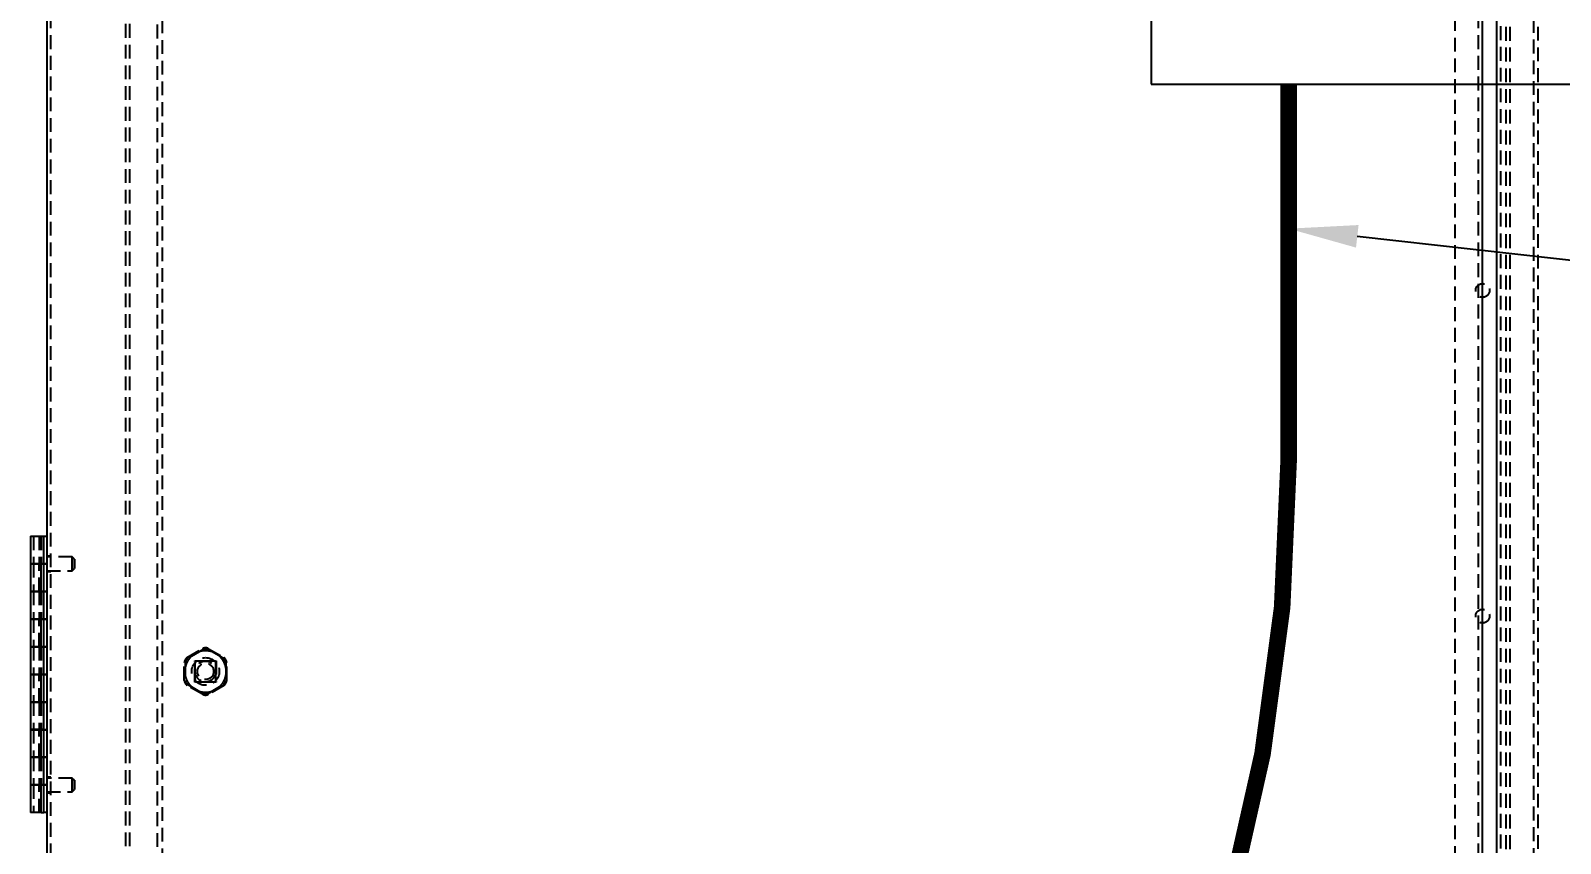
# Model space of a CAD drawing. Header units: feet. Extents: x -208 to 2089, y -974 to 342.
# Drawn here: x 1052.01 to 1079.71, y 120.08 to 134.79 of the extents above; entities that cross this region are included whole.
import ezdxf
from ezdxf import colors
from ezdxf.entities.mleader import LeaderData, LeaderLine
from ezdxf.math import Vec2, Vec3

# ---------------------------------------------------------------- set-up
doc = ezdxf.new("R2010")
doc.units = ezdxf.units.FT
doc.header["$MEASUREMENT"] = 0
doc.linetypes.add('HIDDEN', pattern=[0.375, 0.25, -0.125])
for name, color, linetype in [('E-CABL-FO', 120, 'FIBER_OPTIC'), ('E-EQPM-CAB', 5, 'Continuous'), ('E-EQPM-ENCL', 8, 'Continuous'), ('G-ANNO-TEXT', 1, 'Continuous')]:
    doc.layers.add(name, color=color, linetype=linetype)
doc.styles.add('NEI-A', font='arial.ttf', dxfattribs={"height": 0.1})
doc.linetypes.add('FIBER_OPTIC', pattern='A,0.2,-0.05,0,-0.05,0.2,-0.15,["FO",Standard,S=0.1,R=0,X=-0.04,Y=-0.05],-0.25,0.2,-0.05,0,-0.05', length=1.2)

msp = doc.modelspace()

# ---------------------------------------------------------------- linework, layer by layer
at = {"layer": 'E-CABL-FO', "linetype": 'Continuous', "const_width": 0.3, "flags": 128}
msp.add_lwpolyline([(1074.79044, 133.81665), (1074.79044, 127.02501, -0.13387688), (1070.61842, 111.72272, 0.16576368), (1066.35303, 98.22906), (1066.35303, 65.22906)], format="xyb", dxfattribs=at)
at = {"layer": 'E-EQPM-CAB'}
msp.add_lwpolyline([(1072.30141, 133.81665), (1084.30141, 133.81665), (1084.30141, 145.81665), (1072.30141, 145.81665)], close=True, dxfattribs=at)
at = {"layer": 'E-EQPM-ENCL', "linetype": 'HIDDEN'}
for p, q in [((1077.80141, 154.15706), (1077.80141, 94.22906)), ((1052.37342, 95.82906), (1052.37342, 150.50665)), ((1053.72941, 149.15706), (1053.72941, 97.15706)), ((1053.80141, 149.15706), (1053.80141, 97.15706)), ((1078.22942, 95.82906), (1078.22942, 149.10705)), ((1078.62338, 149.11606), (1078.62338, 95.99906)), ((1079.22942, 95.74906), (1079.22942, 149.10706)), ((1079.30142, 149.10706), (1079.30142, 95.74906)), ((1054.30141, 147.64506), (1054.30141, 98.74106)), ((1054.39841, 98.74106), (1054.39841, 147.64506)), ((1078.72941, 98.97906), (1078.72941, 147.40706)), ((1078.80141, 98.97906), (1078.80141, 147.40706)), ((1052.0639, 125.64005), (1052.06391, 125.14057)), ((1052.16629, 125.64005), (1052.16629, 125.14057)), ((1052.20253, 125.64005), (1052.20253, 125.14057)), ((1052.24642, 125.64006), (1052.30141, 125.64006)), ((1052.37341, 125.28055), (1052.3014, 125.28055)), ((1052.76141, 125.26505), (1052.3014, 125.26505)), ((1052.37341, 125.28107), (1052.30142, 125.28107)), ((1052.76141, 125.26557), (1052.30142, 125.26557)), ((1052.80142, 125.22556), (1052.76141, 125.26557)), ((1052.76141, 125.01505), (1052.76141, 125.26505)), ((1052.8014, 125.22506), (1052.80116, 125.2253)), ((1052.80141, 125.22556), (1052.80142, 125.14056)), ((1052.0639, 125.14057), (1052.0639, 124.64057)), ((1052.1663, 124.64057), (1052.1663, 125.14057)), ((1052.20253, 125.14057), (1052.20253, 125.14056)), ((1052.23809, 125.14006), (1052.30141, 125.14006)), ((1052.24641, 125.14056), (1052.24641, 125.14056)), ((1052.30141, 125.14056), (1052.24641, 125.14056)), ((1052.3014, 125.01505), (1052.76141, 125.01505)), ((1052.3014, 124.99955), (1052.37341, 124.99955)), ((1052.30142, 125.01557), (1052.76141, 125.01557)), ((1052.30142, 125.00007), (1052.37341, 125.00007)), ((1052.76141, 125.01557), (1052.80142, 125.05556)), ((1052.76141, 125.01505), (1052.76166, 125.01531)), ((1052.80142, 125.14056), (1052.80141, 125.05556)), ((1052.80141, 125.05556), (1052.80141, 125.05506)), ((1052.0639, 124.64005), (1052.06391, 124.14057)), ((1052.16629, 124.64005), (1052.16629, 124.14057)), ((1052.20253, 124.64056), (1052.20253, 124.64057)), ((1052.20253, 124.64005), (1052.20253, 124.14057)), ((1052.24641, 124.64056), (1052.24641, 124.64056)), ((1052.24641, 124.64056), (1052.30141, 124.64056)), ((1052.30141, 124.64006), (1052.24642, 124.64006)), ((1052.0639, 124.14057), (1052.0639, 123.64056)), ((1052.1663, 123.64056), (1052.1663, 124.14057)), ((1052.20253, 124.14057), (1052.20253, 124.14056)), ((1052.23809, 124.14006), (1052.30141, 124.14006)), ((1052.24641, 124.14056), (1052.24641, 124.14056)), ((1052.30141, 124.14056), (1052.24641, 124.14056)), ((1052.0639, 123.64005), (1052.06391, 123.14056)), ((1052.16629, 123.64005), (1052.16629, 123.14056)), ((1052.20253, 123.64056), (1052.20253, 123.64056)), ((1052.20253, 123.64005), (1052.20253, 123.14056)), ((1052.24641, 123.64056), (1052.24641, 123.64056)), ((1052.24641, 123.64056), (1052.30141, 123.64056)), ((1052.30141, 123.64006), (1052.24642, 123.64005)), ((1054.84569, 123.44542), (1055.1232, 123.60564)), ((1055.13141, 123.59143), (1054.8539, 123.43122)), ((1055.49891, 123.43122), (1055.2214, 123.59143)), ((1055.22961, 123.60564), (1055.50711, 123.44542)), ((1054.79249, 123.03284), (1054.79249, 123.35328)), ((1054.80891, 123.35328), (1054.80891, 123.03284)), ((1054.98091, 123.38856), (1055.37191, 123.38856)), ((1054.98091, 122.99756), (1054.98091, 123.38856)), ((1054.98891, 123.19306), (1054.98891, 123.34056)), ((1055.17641, 123.38056), (1055.02891, 123.38056)), ((1055.32391, 123.38056), (1055.17641, 123.38056)), ((1055.36391, 123.19306), (1055.36391, 123.34056)), ((1055.37191, 123.38856), (1055.37191, 122.99756)), ((1055.5439, 123.35328), (1055.5439, 123.03284)), ((1055.56032, 123.03284), (1055.56032, 123.35328)), ((1052.0639, 123.14056), (1052.0639, 122.64056)), ((1052.1663, 122.64056), (1052.1663, 123.14056)), ((1052.20253, 123.14056), (1052.20253, 123.14056)), ((1052.23809, 123.14006), (1052.30141, 123.14006)), ((1052.24641, 123.14056), (1052.24641, 123.14056)), ((1052.30141, 123.14056), (1052.24641, 123.14056)), ((1055.37191, 122.99756), (1054.98091, 122.99756)), ((1054.98891, 123.04556), (1054.98891, 123.19306)), ((1055.02891, 123.00556), (1055.17641, 123.00556)), ((1055.17641, 123.00556), (1055.32391, 123.00556)), ((1055.36391, 123.04556), (1055.36391, 123.19306)), ((1055.1232, 122.78047), (1054.84569, 122.94069)), ((1054.8539, 122.95491), (1055.13141, 122.79469)), ((1055.2214, 122.79469), (1055.49891, 122.95491)), ((1055.50711, 122.94069), (1055.22961, 122.78047)), ((1052.0639, 122.64007), (1052.06391, 122.14056)), ((1052.16629, 122.64007), (1052.16629, 122.14056)), ((1052.20253, 122.64056), (1052.20253, 122.64056)), ((1052.20253, 122.64007), (1052.20253, 122.14056)), ((1052.24641, 122.64056), (1052.24641, 122.64056)), ((1052.24641, 122.64056), (1052.30141, 122.64056)), ((1052.30141, 122.64006), (1052.24642, 122.64007)), ((1052.0639, 122.14056), (1052.0639, 121.64056)), ((1052.1663, 121.64056), (1052.1663, 122.14056)), ((1052.20253, 122.14056), (1052.20253, 122.14056)), ((1052.23809, 122.14006), (1052.30141, 122.14006)), ((1052.24641, 122.14056), (1052.24641, 122.14056)), ((1052.24641, 122.14056), (1052.30141, 122.14056)), ((1052.0639, 121.64007), (1052.06391, 121.14056)), ((1052.16629, 121.64007), (1052.16629, 121.14056)), ((1052.20253, 121.64056), (1052.20253, 121.64056)), ((1052.20253, 121.64007), (1052.20253, 121.14056)), ((1052.24641, 121.64056), (1052.24641, 121.64056)), ((1052.24641, 121.64056), (1052.30141, 121.64056)), ((1052.30141, 121.64006), (1052.24642, 121.64007)), ((1052.0639, 121.14056), (1052.0639, 120.64056)), ((1052.1663, 120.64056), (1052.1663, 121.14056)), ((1052.20253, 121.14056), (1052.20253, 121.14056)), ((1052.23809, 121.14006), (1052.30141, 121.14006)), ((1052.24641, 121.14056), (1052.24641, 121.14056)), ((1052.30141, 121.14056), (1052.24641, 121.14056)), ((1052.37341, 121.28057), (1052.3014, 121.28057)), ((1052.76141, 121.26507), (1052.3014, 121.26507)), ((1052.37341, 121.28106), (1052.30142, 121.28106)), ((1052.76141, 121.26556), (1052.30142, 121.26556)), ((1052.80142, 121.22555), (1052.76141, 121.26556)), ((1052.76141, 121.01507), (1052.76141, 121.26507)), ((1052.8014, 121.22506), (1052.80117, 121.2253)), ((1052.80141, 121.22556), (1052.80142, 121.14056)), ((1052.80142, 121.14056), (1052.80141, 121.05556)), ((1052.3014, 121.01507), (1052.76141, 121.01507)), ((1052.3014, 120.99956), (1052.37341, 120.99956)), ((1052.30142, 121.01556), (1052.76141, 121.01556)), ((1052.30142, 121.00006), (1052.37341, 121.00006)), ((1052.76141, 121.01556), (1052.80142, 121.05556)), ((1052.76141, 121.01507), (1052.76166, 121.01531)), ((1052.80141, 121.05556), (1052.80141, 121.05506))]:
    msp.add_line(p, q, dxfattribs=at)
at = {"layer": 'E-EQPM-ENCL', "linetype": 'Continuous'}
for p, q in [((1052.30142, 150.53206), (1052.30142, 95.74906)), ((1078.30142, 95.74906), (1078.30142, 149.10706)), ((1078.55139, 149.11606), (1078.55139, 95.99906)), ((1052.00891, 125.64006), (1052.23809, 125.64006)), ((1052.00891, 125.64005), (1052.00891, 125.14057)), ((1052.23809, 125.64006), (1052.24642, 125.64006)), ((1052.24642, 125.64056), (1052.30142, 125.64056)), ((1052.24642, 120.64056), (1052.24642, 125.64056)), ((1052.00891, 125.14057), (1052.00891, 124.64057)), ((1052.20253, 125.14056), (1052.00891, 125.14056)), ((1052.00891, 125.14006), (1052.23809, 125.14006)), ((1052.24641, 125.14056), (1052.20253, 125.14057)), ((1052.20253, 124.64057), (1052.20253, 125.14057)), ((1052.00891, 124.64056), (1052.20253, 124.64056)), ((1052.23809, 124.64006), (1052.00891, 124.64006)), ((1052.00891, 124.64005), (1052.00891, 124.14057)), ((1052.20253, 124.64057), (1052.24641, 124.64056)), ((1052.24642, 124.64006), (1052.23809, 124.64006)), ((1052.00891, 124.14057), (1052.00891, 123.64056)), ((1052.20253, 124.14056), (1052.00891, 124.14056)), ((1052.00891, 124.14006), (1052.23809, 124.14006)), ((1052.24641, 124.14056), (1052.20253, 124.14057)), ((1052.20253, 123.64056), (1052.20253, 124.14057)), ((1052.00891, 123.64056), (1052.20253, 123.64056)), ((1052.23809, 123.64006), (1052.00891, 123.64006)), ((1052.00891, 123.64005), (1052.00891, 123.14056)), ((1052.20253, 123.64056), (1052.24641, 123.64056)), ((1052.24642, 123.64005), (1052.23809, 123.64006)), ((1052.20253, 123.14056), (1052.00891, 123.14056)), ((1052.00891, 123.14056), (1052.00891, 122.64056)), ((1052.00891, 123.14006), (1052.23809, 123.14006)), ((1052.24641, 123.14056), (1052.20253, 123.14056)), ((1052.20253, 122.64056), (1052.20253, 123.14056)), ((1052.00891, 122.64056), (1052.20253, 122.64056)), ((1052.00891, 122.64007), (1052.00891, 122.14056)), ((1052.23809, 122.64006), (1052.00891, 122.64006)), ((1052.20253, 122.64056), (1052.24641, 122.64056)), ((1052.24642, 122.64007), (1052.23809, 122.64006)), ((1052.20253, 122.14056), (1052.00891, 122.14056)), ((1052.00891, 122.14056), (1052.00891, 121.64056)), ((1052.00891, 122.14006), (1052.23809, 122.14006)), ((1052.24641, 122.14056), (1052.20253, 122.14056)), ((1052.20253, 121.64056), (1052.20253, 122.14056)), ((1052.00891, 121.64056), (1052.20253, 121.64056)), ((1052.00891, 121.64007), (1052.00891, 121.14056)), ((1052.23809, 121.64006), (1052.00891, 121.64006)), ((1052.20253, 121.64056), (1052.24641, 121.64056)), ((1052.24642, 121.64007), (1052.23809, 121.64006)), ((1052.20253, 121.14056), (1052.00891, 121.14056)), ((1052.00891, 121.14056), (1052.00891, 120.64056)), ((1052.00891, 121.14006), (1052.23809, 121.14006)), ((1052.24641, 121.14056), (1052.20253, 121.14056)), ((1052.20253, 120.64056), (1052.20253, 121.14056)), ((1052.20253, 120.64056), (1052.00891, 120.64056)), ((1052.20253, 120.64056), (1052.2464, 120.64056)), ((1052.24641, 120.64006), (1052.24641, 120.64056)), ((1052.30141, 120.64006), (1052.24641, 120.64006)), ((1052.30142, 120.64056), (1052.24642, 120.64056))]:
    msp.add_line(p, q, dxfattribs=at)
at = {"layer": 'E-EQPM-ENCL', "linetype": 'HIDDEN'}
for points in [[(1052.76141, 125.14057), (1052.76141, 125.14592, 0.00000074), (1052.76141, 125.15138, 0.00000069), (1052.76141, 125.15695, 0.00000069), (1052.76141, 125.16261, 0.00000073), (1052.76141, 125.16835, 0.00000077), (1052.76141, 125.17414, 0.0000008), (1052.76141, 125.17997, 0.00000083), (1052.76141, 125.18581, 0.00000088), (1052.76141, 125.19164, 0.00000093), (1052.76141, 125.19744, 0.00000099), (1052.76141, 125.20317, 0.00000106), (1052.76141, 125.20881, 0.00000114), (1052.76141, 125.21432, 0.00000124), (1052.76141, 125.21969, 0.00000136), (1052.76141, 125.22487, 0.0000015), (1052.76141, 125.22984, 0.00000166), (1052.76141, 125.23456, 0.00000189), (1052.76141, 125.23903, 0.00000219), (1052.76141, 125.24319, 0.00000249), (1052.76141, 125.24705, 0.00000274), (1052.76141, 125.25056, 0.00000357), (1052.76141, 125.25373, 0.00000526), (1052.76141, 125.25654, 0.00000542), (1052.76141, 125.25896, 0.00000262), (1052.76141, 125.26096, 0.00001054), (1052.76141, 125.26267, 0.00003788), (1052.76141, 125.26421, 0.00005423), (1052.76141, 125.26557, 0.00006426)], [(1052.76141, 125.26557), (1052.76141, 125.26542, -0.00323778), (1052.76141, 125.26502, -0.0003765), (1052.76141, 125.26436, -0.00013116), (1052.76141, 125.26345, -0.00006608), (1052.76141, 125.26232, -0.00003972), (1052.76141, 125.26098, -0.00002695), (1052.76141, 125.25944, -0.00001936), (1052.76141, 125.25772, -0.00001454), (1052.76141, 125.25582, -0.0000115), (1052.76141, 125.25379, -0.00000965), (1052.76141, 125.25162, -0.00000756), (1052.76141, 125.24931, -0.00000491), (1052.76141, 125.24686, -0.00000238), (1052.76141, 125.24423, 0.00000044), (1052.76141, 125.24136, 0.00000114), (1052.76141, 125.23826, 0.0000005), (1052.76141, 125.23494, 0.00000031), (1052.76141, 125.23139, 0.0000004), (1052.76141, 125.2276, 0.00000041), (1052.76141, 125.22358, 0.00000036), (1052.76141, 125.21932, 0.00000033), (1052.76141, 125.21484, 0.00000032), (1052.76141, 125.21013, 0.0000003), (1052.76141, 125.20521, 0.00000029), (1052.76141, 125.20008, 0.00000027), (1052.76141, 125.19475, 0.00000026), (1052.76141, 125.18923, 0.00000025), (1052.76141, 125.18354, 0.00000025), (1052.76141, 125.1777, 0.00000024), (1052.76141, 125.17173, 0.00000023), (1052.76141, 125.16564, 0.00000023), (1052.76141, 125.15945, 0.00000023), (1052.76141, 125.15319, 0.00000022), (1052.76141, 125.14689, 0.00000022), (1052.76141, 125.14056, 0.00000022), (1052.76141, 125.13423, 0.00000022), (1052.76141, 125.12792, 0.00000022), (1052.76141, 125.12167, 0.00000022), (1052.76141, 125.11548, 0.00000023), (1052.76141, 125.10939, 0.00000023), (1052.76141, 125.10342, 0.00000023), (1052.76141, 125.09757, 0.00000024), (1052.76141, 125.09189, 0.00000025), (1052.76141, 125.08637, 0.00000025), (1052.76141, 125.08104, 0.00000026), (1052.76141, 125.07591, 0.00000027), (1052.76141, 125.07099, 0.00000029), (1052.76141, 125.06628, 0.0000003), (1052.76141, 125.0618, 0.00000032), (1052.76141, 125.05754, 0.00000033), (1052.76141, 125.05352, 0.00000036), (1052.76141, 125.04973, 0.00000041), (1052.76141, 125.04618, 0.0000004), (1052.76141, 125.04286, 0.0000003), (1052.76141, 125.03976, 0.0000005), (1052.76141, 125.03689, 0.00000117), (1052.76141, 125.03426, 0.00000043), (1052.76141, 125.0318, -0.00000255), (1052.76141, 125.0295, -0.00000488), (1052.76141, 125.02733, -0.00000683), (1052.76141, 125.0253, -0.00000979), (1052.76141, 125.0234, -0.00001473), (1052.76141, 125.02168, -0.00001405), (1052.76141, 125.02014, -0.00000403), (1052.76141, 125.01883, -0.00002894), (1052.76141, 125.01767, -0.00011167), (1052.76141, 125.01658, -0.00014951), (1052.76141, 125.01557, -0.00015561)], [(1052.76141, 125.01557), (1052.76141, 125.01574, 0.00174324), (1052.76141, 125.01627, 0.00013611), (1052.76141, 125.01718, 0.00004685), (1052.76141, 125.01846, 0.00002481), (1052.76141, 125.02012, 0.00001494), (1052.76141, 125.02217, 0.00001011), (1052.76141, 125.0246, 0.00000723), (1052.76141, 125.02739, 0.00000554), (1052.76141, 125.03056, 0.00000434), (1052.76141, 125.03408, 0.00000354), (1052.76141, 125.03794, 0.00000293), (1052.76141, 125.0421, 0.00000249), (1052.76141, 125.04656, 0.00000215), (1052.76141, 125.05129, 0.00000189), (1052.76141, 125.05626, 0.00000167), (1052.76141, 125.06144, 0.00000149), (1052.76141, 125.0668, 0.00000136), (1052.76141, 125.07232, 0.00000126), (1052.76141, 125.07797, 0.00000113), (1052.76141, 125.08369, 0.000001), (1052.76141, 125.08944, 0.00000101), (1052.76141, 125.09532, 0.00000108), (1052.76141, 125.10133, 0.00000082), (1052.76141, 125.10699, 0.00000037), (1052.76141, 125.11211, 0.00000101), (1052.76141, 125.11852, 0.00000159), (1052.76141, 125.12813, 0.00000081), (1052.76141, 125.14057, 0.00000045)], [(1055.1764, 123.56867), (1055.15432, 123.56806, 0.0167696), (1055.1317, 123.566, 0.01527312), (1055.10849, 123.56245, 0.01490768), (1055.08487, 123.55735, 0.01602969), (1055.06098, 123.55048, 0.01654878), (1055.037, 123.54184, 0.01694709), (1055.0131, 123.53129, 0.01720184), (1054.9895, 123.51887, 0.01771333), (1054.96642, 123.50446, 0.01797848), (1054.94406, 123.48818, 0.01835646), (1054.92269, 123.46999, 0.0185459), (1054.90248, 123.45006, 0.01882206), (1054.88371, 123.42842, 0.01894302), (1054.86652, 123.40531, 0.01908467), (1054.85114, 123.38085, 0.01912532), (1054.83765, 123.35531, 0.01912522), (1054.82623, 123.32886, 0.01908465), (1054.81688, 123.30179, 0.01894329), (1054.80972, 123.27432, 0.01882191), (1054.80465, 123.24672, 0.01854516), (1054.80173, 123.21921, 0.01835678), (1054.8008, 123.19202, 0.01797902), (1054.80184, 123.16537, 0.01771219), (1054.80465, 123.1394, 0.01720805), (1054.80916, 123.11432, 0.01694939), (1054.81516, 123.09019, 0.01648831), (1054.82255, 123.06715, 0.01602793), (1054.83108, 123.04531, 0.01529135), (1054.8406, 123.02479, 0.01524918), (1054.85112, 123.00526, 0.01466576), (1054.86278, 122.98638, 0.01466576), (1054.87579, 122.96787, 0.01524918), (1054.89044, 122.94957, 0.01529135), (1054.9067, 122.93164, 0.01602795), (1054.92459, 122.91438, 0.01648835), (1054.94406, 122.89794, 0.01694945), (1054.96514, 122.88252, 0.01720812), (1054.9877, 122.86829, 0.01771228), (1055.01172, 122.8555, 0.01797911), (1055.037, 122.84428, 0.0183569), (1055.06344, 122.83487, 0.01854528), (1055.0908, 122.82734, 0.01882202), (1055.11892, 122.8219, 0.01894343), (1055.14753, 122.81856, 0.01908482), (1055.17641, 122.81748, 0.01912533), (1055.20528, 122.81856, 0.01912533), (1055.23389, 122.8219, 0.01908482), (1055.26201, 122.82734, 0.01894343), (1055.28937, 122.83487, 0.01882202), (1055.31581, 122.84428, 0.01854528), (1055.34109, 122.8555, 0.0183569), (1055.36511, 122.86829, 0.01797911), (1055.38767, 122.88252, 0.01771228), (1055.40875, 122.89794, 0.01720812), (1055.42822, 122.91438, 0.01694945), (1055.44612, 122.93164, 0.01648836), (1055.46237, 122.94957, 0.01602795), (1055.47703, 122.96787, 0.01529135), (1055.49003, 122.98638, 0.01524918), (1055.50169, 123.00526, 0.01466578), (1055.51221, 123.02479, 0.0146658), (1055.52173, 123.04531, 0.01524925), (1055.53026, 123.06715, 0.01529142), (1055.53765, 123.09019, 0.01602797), (1055.54365, 123.11432, 0.01648839), (1055.54816, 123.1394, 0.01694958), (1055.55097, 123.16537, 0.01720809), (1055.55201, 123.19202, 0.01771184), (1055.55108, 123.21921, 0.01797919), (1055.54816, 123.24672, 0.01835844), (1055.54309, 123.27432, 0.0185448), (1055.53593, 123.30179, 0.01881604), (1055.52658, 123.32886, 0.01894488), (1055.51516, 123.35531, 0.01910618), (1055.50167, 123.38085, 0.0191194), (1055.48629, 123.40531, 0.01904851), (1055.46911, 123.42842, 0.01910615), (1055.45033, 123.45006, 0.0192102), (1055.43008, 123.46999, 0.01874394), (1055.40875, 123.48818, 0.01764408), (1055.38657, 123.50445, 0.0186378), (1055.36331, 123.51887, 0.0208221), (1055.339, 123.53134, 0.0167755), (1055.31581, 123.54184, 0.00827489), (1055.2946, 123.5503, 0.02076924), (1055.26794, 123.55735, 0.03382747), (1055.22803, 123.56348, 0.0179452), (1055.1764, 123.56867, 0.01017651)], [(1052.76141, 121.14056), (1052.76141, 121.14591, 0.00000074), (1052.76141, 121.15137, 0.00000069), (1052.76141, 121.15694, 0.00000069), (1052.76141, 121.1626, 0.00000073), (1052.76141, 121.16834, 0.00000077), (1052.76141, 121.17414, 0.0000008), (1052.76141, 121.17997, 0.00000083), (1052.76141, 121.18581, 0.00000088), (1052.76141, 121.19164, 0.00000093), (1052.76141, 121.19744, 0.00000099), (1052.76141, 121.20317, 0.00000106), (1052.76141, 121.20881, 0.00000114), (1052.76141, 121.21432, 0.00000124), (1052.76141, 121.21969, 0.00000136), (1052.76141, 121.22487, 0.0000015), (1052.76141, 121.22984, 0.00000166), (1052.76141, 121.23456, 0.00000189), (1052.76141, 121.23902, 0.00000219), (1052.76141, 121.24319, 0.00000249), (1052.76141, 121.24705, 0.00000274), (1052.76141, 121.25056, 0.00000357), (1052.76141, 121.25373, 0.00000526), (1052.76141, 121.25654, 0.00000542), (1052.76141, 121.25896, 0.00000262), (1052.76141, 121.26096, 0.00001054), (1052.76141, 121.26267, 0.00003789), (1052.76141, 121.26421, 0.00005425), (1052.76141, 121.26556, 0.00006429)], [(1052.76141, 121.26556), (1052.76141, 121.26542, -0.00327093), (1052.76141, 121.26502, -0.00037756), (1052.76141, 121.26435, -0.00013135), (1052.76141, 121.26345, -0.00006614), (1052.76141, 121.26232, -0.00003975), (1052.76141, 121.26098, -0.00002696), (1052.76141, 121.25944, -0.00001936), (1052.76141, 121.25771, -0.00001454), (1052.76141, 121.25582, -0.0000115), (1052.76141, 121.25379, -0.00000965), (1052.76141, 121.25162, -0.00000756), (1052.76141, 121.24931, -0.00000491), (1052.76141, 121.24686, -0.00000238), (1052.76141, 121.24423, 0.00000044), (1052.76141, 121.24136, 0.00000114), (1052.76141, 121.23826, 0.0000005), (1052.76141, 121.23494, 0.00000031), (1052.76141, 121.23139, 0.0000004), (1052.76141, 121.2276, 0.00000041), (1052.76141, 121.22358, 0.00000036), (1052.76141, 121.21932, 0.00000033), (1052.76141, 121.21484, 0.00000032), (1052.76141, 121.21013, 0.0000003), (1052.76141, 121.20521, 0.00000029), (1052.76141, 121.20008, 0.00000027), (1052.76141, 121.19475, 0.00000026), (1052.76141, 121.18923, 0.00000025), (1052.76141, 121.18354, 0.00000025), (1052.76141, 121.1777, 0.00000024), (1052.76141, 121.17173, 0.00000023), (1052.76141, 121.16564, 0.00000023), (1052.76141, 121.15945, 0.00000023), (1052.76141, 121.15319, 0.00000022), (1052.76141, 121.14689, 0.00000022), (1052.76141, 121.14056, 0.00000022), (1052.76141, 121.13423, 0.00000022), (1052.76141, 121.12792, 0.00000022), (1052.76141, 121.12167, 0.00000022), (1052.76141, 121.11548, 0.00000023), (1052.76141, 121.10939, 0.00000023), (1052.76141, 121.10342, 0.00000023), (1052.76141, 121.09757, 0.00000024), (1052.76141, 121.09189, 0.00000025), (1052.76141, 121.08637, 0.00000025), (1052.76141, 121.08104, 0.00000026), (1052.76141, 121.07591, 0.00000027), (1052.76141, 121.07099, 0.00000029), (1052.76141, 121.06628, 0.0000003), (1052.76141, 121.0618, 0.00000032), (1052.76141, 121.05754, 0.00000033), (1052.76141, 121.05352, 0.00000036), (1052.76141, 121.04973, 0.00000041), (1052.76141, 121.04618, 0.0000004), (1052.76141, 121.04286, 0.0000003), (1052.76141, 121.03976, 0.0000005), (1052.76141, 121.03689, 0.00000117), (1052.76141, 121.03426, 0.00000043), (1052.76141, 121.0318, -0.00000255), (1052.76141, 121.0295, -0.00000488), (1052.76141, 121.02733, -0.00000683), (1052.76141, 121.0253, -0.00000979), (1052.76141, 121.0234, -0.00001473), (1052.76141, 121.02168, -0.00001405), (1052.76141, 121.02014, -0.00000403), (1052.76141, 121.01883, -0.00002893), (1052.76141, 121.01767, -0.00011159), (1052.76141, 121.01658, -0.00014928), (1052.76141, 121.01556, -0.00015524)], [(1052.76141, 121.01556), (1052.76141, 121.01574, 0.00173807), (1052.76141, 121.01627, 0.00013602), (1052.76141, 121.01718, 0.00004684), (1052.76141, 121.01846, 0.00002481), (1052.76141, 121.02012, 0.00001493), (1052.76141, 121.02216, 0.00001011), (1052.76141, 121.0246, 0.00000723), (1052.76141, 121.02739, 0.00000554), (1052.76141, 121.03056, 0.00000434), (1052.76141, 121.03408, 0.00000354), (1052.76141, 121.03793, 0.00000293), (1052.76141, 121.0421, 0.00000249), (1052.76141, 121.04656, 0.00000215), (1052.76141, 121.05129, 0.00000189), (1052.76141, 121.05626, 0.00000167), (1052.76141, 121.06144, 0.00000149), (1052.76141, 121.0668, 0.00000136), (1052.76141, 121.07231, 0.00000126), (1052.76141, 121.07796, 0.00000113), (1052.76141, 121.08368, 0.000001), (1052.76141, 121.08944, 0.00000101), (1052.76141, 121.09531, 0.00000108), (1052.76141, 121.10133, 0.00000082), (1052.76141, 121.10699, 0.00000037), (1052.76141, 121.11211, 0.00000101), (1052.76141, 121.11852, 0.00000159), (1052.76141, 121.12813, 0.00000081), (1052.76141, 121.14056, 0.00000045)]]:
    msp.add_lwpolyline(points, format="xyb", dxfattribs=at)
for centre, radius in [((1078.30141, 130.08586), 0.125), ((1078.30141, 124.19306), 0.125), ((1055.17641, 123.19306), 0.25), ((1055.17641, 123.19306), 0.1875), ((1055.17641, 123.19306), 0.1475)]:
    msp.add_circle(centre, radius, dxfattribs=at)
for centre, radius, start, end in [((1055.17641, 123.51349), 0.10641, 60, 120), ((1055.17641, 123.51349), 0.09, 60, 120), ((1054.89891, 123.35327), 0.10641, 120, 180), ((1054.89891, 123.35327), 0.09, 120, 180), ((1055.02891, 123.34056), 0.04, 90, 180), ((1055.32391, 123.34056), 0.04, 0, 90), ((1055.45391, 123.35327), 0.09, 0, 60), ((1055.45391, 123.35327), 0.10641, 0, 60), ((1054.89891, 123.03284), 0.10641, 180, 240), ((1054.89891, 123.03284), 0.09, 180, 240), ((1055.02891, 123.04556), 0.04, 180, 270), ((1055.32391, 123.04556), 0.04, 270, 0), ((1055.45391, 123.03284), 0.09, 300, 0), ((1055.45391, 123.03284), 0.10641, 300, 0), ((1055.17641, 122.87263), 0.10641, 240, 300), ((1055.17641, 122.87263), 0.09, 240, 300)]:
    msp.add_arc(centre, radius, start, end, dxfattribs=at)

# ---------------------------------------------------------------- next in the draw order: leaders
at = {"layer": 'G-ANNO-TEXT'}
ml = msp.add_multileader_mtext('Standard', dxfattribs=at)
ml.set_content('FIBER OPTIC CABLES', color=256, style='NEI-A')
ml.set_leader_properties()
ml.build(insert=Vec2(0, 0))
ml.multileader.update_dxf_attribs({"dogleg_length": 0.0625, "arrow_head_size": 1.25, "scale": 10})
ctx = ml.context
ctx.base_point, ctx.scale, ctx.char_height, ctx.arrow_head_size, ctx.landing_gap_size, ctx.plane_origin = Vec3(1089.57155, 133.48762), 10, 1, 1.25, 0.625, Vec3(1072.09254, 117.44205)
notes = []
notes.append((ctx, [(1, (1, 1, 0), (1088.94655, 133.48762), (1, 0), 0.625, [(1, [(1074.79044, 131.20381), (1081.81237, 130.42083)], 0, [])])]))
ctx.mtext.insert, ctx.mtext.defined_height, ctx.mtext.flow_direction = Vec3(1090.19655, 133.99615), 0.50853, 5
ctx.mtext.has_bg_fill, ctx.mtext.bg_color, ctx.mtext.bg_scale_factor, ctx.mtext.bg_transparency, ctx.mtext.use_window_bg_color = 1, -1073741824, 1.5, 0, 1
for ctx, leaders in notes:
    for number, flags, end, landing, length, lines in leaders:
        leader = LeaderData()
        leader.index, (leader.has_last_leader_line, leader.has_dogleg_vector, leader.attachment_direction) = number, flags
        leader.last_leader_point, leader.dogleg_vector, leader.dogleg_length = Vec3(end), Vec3(landing), length
        for number, points, colour, breaks in lines:
            line = LeaderLine()
            line.index, line.vertices, line.color, line.breaks = number, Vec3.list(points), colors.encode_raw_color(colour), breaks
            leader.lines.append(line)
        ctx.leaders.append(leader)

doc.saveas('drawing.dxf')
